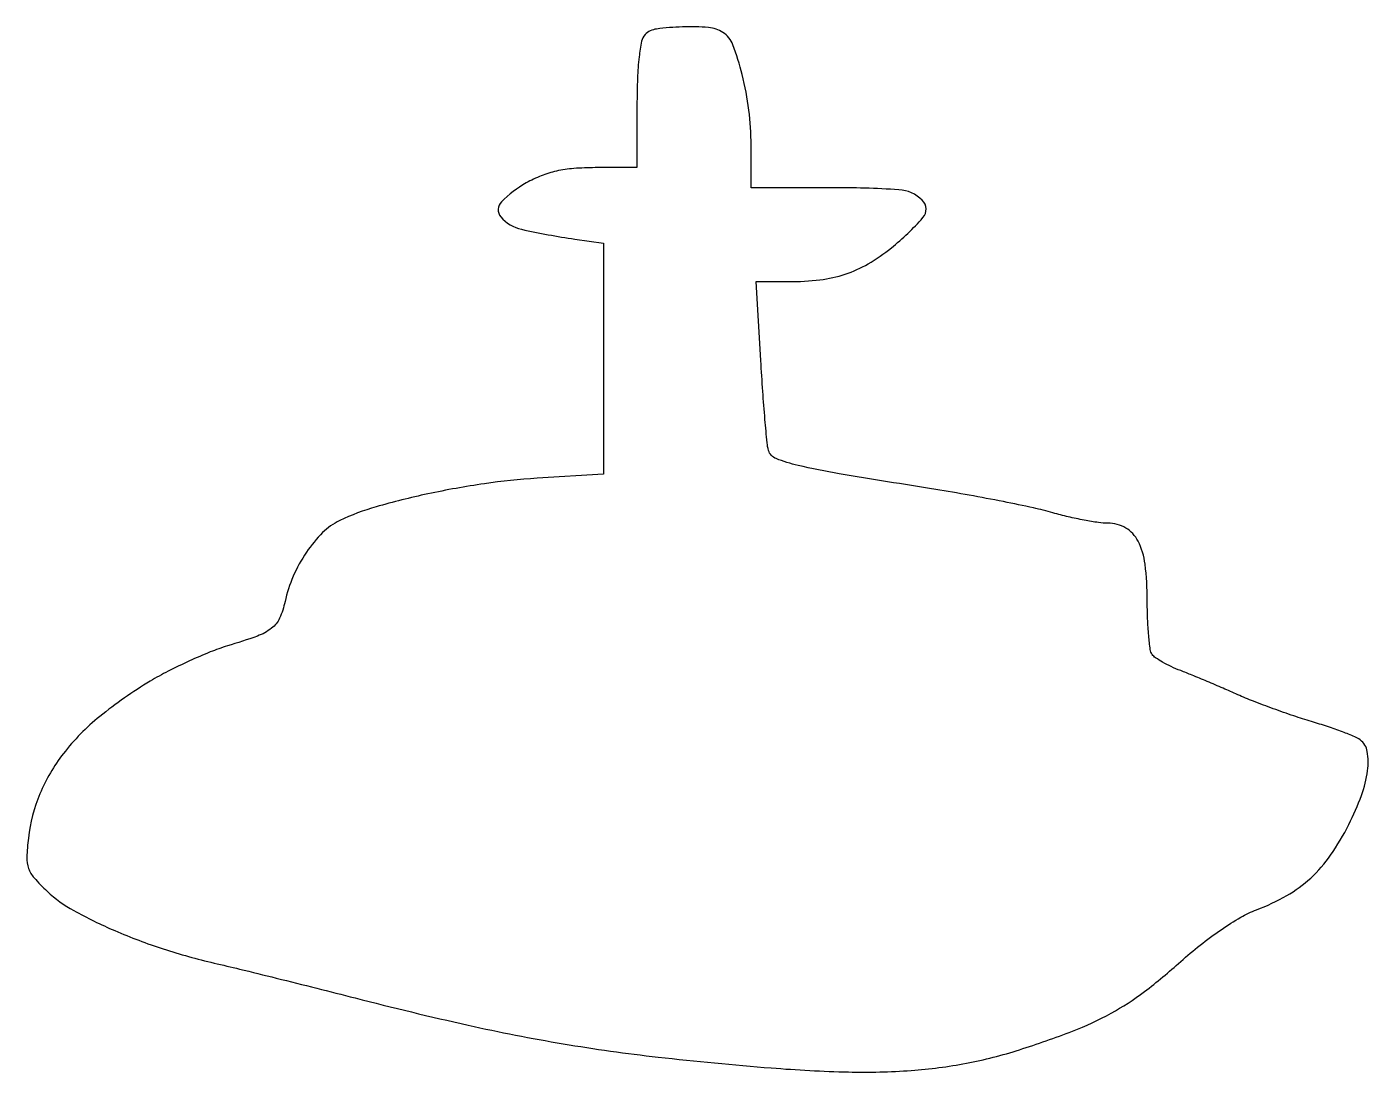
# Model space of a CAD drawing. Extents: x 0 to 200, y 0 to 156.
import ezdxf

# ---------------------------------------------------------------- set-up
doc = ezdxf.new("R2010")
doc.units = 0

msp = doc.modelspace()

# ---------------------------------------------------------------- linework, layer by layer
msp.add_lwpolyline([(92.2, 154.8, 0.149044), (91.677271, 153.818776, 0.019949), (91.314516, 151.477016, 0.019071), (91.075482, 148.323492, 0.009379), (91, 144.3), (91, 135), (84.75, 134.98355, 0.019161), (81.571179, 134.853309, 0.034892), (79.002609, 134.467679, 0.0395), (76.739557, 133.773246, 0.034668), (74.508485, 132.706494, 0.067449), (70.797037, 129.885005, 0.393534), (70.715829, 127.646312, 0.160701), (73.802208, 125.802368, 0.019091), (81.75, 124.342276), (86, 123.728152), (86, 106.515137), (86, 89.302122), (76.105677, 88.699333, 0.021121), (68.267083, 87.888434, 0.016468), (59.838315, 86.369883, 0.016671), (52.125375, 84.445396, 0.041802), (46.70524, 82.396481, 0.085283), (44.159319, 80.5976, 0.048095), (41.747214, 77.671471, 0.045442), (39.78067, 74.092742, 0.049573), (38.561124, 70.319098, -0.051897), (37.749527, 67.846989, -0.124145), (36.562246, 66.342023, -0.078159), (34.451963, 65.189642, -0.012488), (29.973099, 63.711103, 0.0223), (27.42847, 62.815355, 0.011382), (24.315127, 61.477625, 0.011286), (21.162912, 59.950423, 0.016612), (18.473099, 58.456602, 0.035017), (10.963595, 53.20608, 0.057604), (5.543781, 47.678241, 0.066435), (2.055873, 41.694858, 0.069415), (0.32478, 35.094448, 0.020242), (0.100932, 32.208385, 0.094483), (0.351506, 30.566874, 0.097363), (1.185113, 29.157099, 0.02219), (3.129995, 27.161346, 0.06274), (7.093493, 24.279884, 0.024316), (13.202168, 21.293721, 0.022912), (20.428175, 18.571833, 0.021737), (28, 16.468443, -0.002876), (31.794724, 15.566932, -0.000996), (37.2625, 14.22314, -0.000989), (43.281531, 12.71851, -0.001149), (49, 11.263, 0.007791), (65.845782, 7.212731, 0.013439), (79.994137, 4.440383, 0.013605), (94.150185, 2.453968, 0.008233), (111, 0.835836, 0.013451), (122.488664, 0.233594, 0.024683), (131.85565, 0.457363, 0.028825), (140.073866, 1.539108, 0.030019), (148, 3.550586, 0.014703), (155.891747, 6.324052, 0.033471), (161.620025, 8.980873, 0.036988), (166.587868, 12.201228, 0.022164), (172, 16.699085, -0.017826), (174.897665, 19.150038, -0.016929), (178.011747, 21.432833, -0.017643), (180.959372, 23.294958, -0.042452), (183.289491, 24.401323, 0.039986), (187.800288, 26.515939, 0.05683), (191.370687, 29.129226, 0.054992), (194.343026, 32.548768, 0.034563), (197.052983, 37.10496, 0.028959), (198.932503, 41.434361, 0.054526), (199.847335, 45.128936, 0.075401), (199.799808, 47.969931, 0.189588), (198.75, 49.71347, 0.064696), (197.937914, 50.183721, 0.00875), (196.104688, 50.912055, 0.009966), (193.888899, 51.697714, 0.008251), (191.5, 52.44798, -0.009311), (188.838802, 53.289962, -0.006045), (185.79375, 54.357311, -0.006078), (182.845157, 55.471828, -0.011477), (180.5, 56.45366, 0.002939), (178.329578, 57.406208, 0.002236), (175.940625, 58.425307, 0.00226), (173.691787, 59.360825, 0.005292), (172, 60.034821, -0.017482), (170.606214, 60.629857, -0.019666), (169.312311, 61.299838, -0.019335), (168.264238, 61.950777, -0.092473), (167.765313, 62.443226, -0.119219), (167.475519, 63.189956, -0.010092), (167.241942, 65.253899, -0.012936), (167.074774, 67.758806, -0.009647), (167.015313, 70.527494, 0.028641), (166.695952, 75.893541, 0.089014), (165.648869, 79.348466, 0.14413), (163.815344, 81.284859, 0.132363), (161.161224, 82, -0.036007), (159.751232, 82.101671, -0.01085), (157.63023, 82.456299, -0.010812), (155.261269, 82.958719, -0.011546), (152.967928, 83.553357, 0.015593), (150.077308, 84.277951, 0.004534), (145.581204, 85.214472, 0.004552), (140.49529, 86.177773, 0.004853), (135.5, 87.026907, -0.001714), (121.129822, 89.37691, -0.016116), (114.994666, 90.606236, -0.035629), (111.720533, 91.623394, -0.234376), (110.598921, 92.856919, -0.045282), (110.385788, 93.983516, -0.002642), (110.06708, 97.468907, -0.003987), (109.742193, 101.629477, -0.002923), (109.445569, 106.25), (108.760203, 118), (113.636703, 118, 0.029496), (118.255778, 118.272722, 0.050246), (122.027751, 119.109701, 0.052832), (125.425554, 120.644744, 0.036779), (128.894279, 123.035282, 0.043522), (133.5943, 127.537749, 0.395986), (133.505679, 130.127363, 0.182521), (130.010977, 131.694031, 0.015094), (119.877555, 132), (108, 132), (108, 138.341069, 0.03187), (107.666704, 143.564729, 0.029385), (106.671082, 148.850106, 0.027372), (105.299032, 153.290681, 0.164233), (103.79962, 155.145003, 0.122359), (101.660671, 155.858019, 0.027004), (97.765277, 155.952547, 0.025134), (93.912212, 155.643677, 0.165268)], format="xyb", close=True)

doc.saveas('drawing.dxf')
